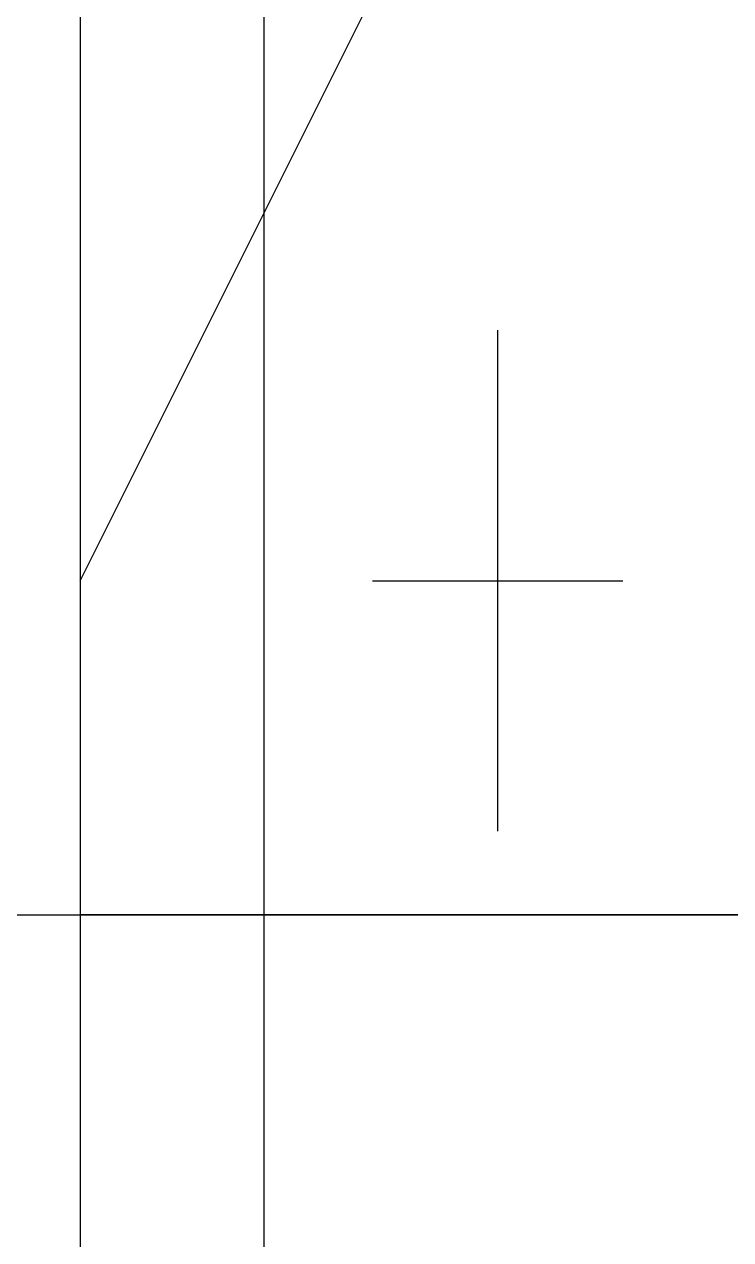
# Model space of a CAD drawing. Header units: millimetres. Extents: x -1499 to 6658, y -12483 to -6008.
# Drawn here: x 2135.297 to 2137.835, y -10885.375 to -10881.008 of the extents above; entities that cross this region are included whole.
import ezdxf

# ---------------------------------------------------------------- set-up
doc = ezdxf.new("R2010")
doc.units = ezdxf.units.MM
doc.layers.add('Layer', color=7, linetype='Continuous')
doc.layers.add('수직그리드', color=1, linetype='Continuous')

# ---------------------------------------------------------------- blocks, each defined once
blk = doc.blocks.new('TB-15')
at = {"layer": 'Layer'}
for points in [[(-1, -2.8), (-0.5, -2.3)], [(-1, -2.3), (-1, -3), (1, -3), (1, -2.3), (-1, -2.3)], [(-0.5, -2.65), (-0.5, -2.95)], [(-0.65, -2.8), (-0.35, -2.8)], [(-3, -3), (-1, -3)], [(-1, -3), (-1, -12), (1, -12), (1, -3), (-1, -3)]]:
    blk.add_lwpolyline(points, dxfattribs=at)

msp = doc.modelspace()

# ---------------------------------------------------------------- linework, layer by layer
at = {"layer": '수직그리드'}
msp.add_line((2136.1572, -10860.1376), (2136.1572, -11873.0576), dxfattribs=at)

# ---------------------------------------------------------------- block references
at = {"xscale": 3, "yscale": 6, "zscale": 3}
msp.add_blockref('TB-15', (2138.4972, -10866.2071), dxfattribs=at)

doc.saveas('drawing.dxf')
